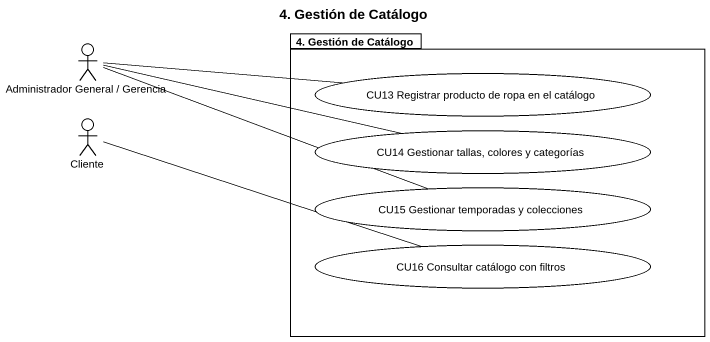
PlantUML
@startuml
title 4. Gestión de Catálogo
actor "Administrador General / Gerencia" as Administrador_General
package "4. Gestión de Catálogo" as p4_Gestión_de_Catálogo {
  usecase "CU13 Registrar producto de ropa en el catálogo" as CU13_Registrar_producto_de
  usecase "CU14 Gestionar tallas, colores y categorías" as CU14_Gestionar_tallas
  usecase "CU15 Gestionar temporadas y colecciones" as CU15_Gestionar_temporadas_y
  usecase "CU16 Consultar catálogo con filtros" as CU16_Consultar_catálogo_con
}
actor Cliente
Administrador_General -right- CU13_Registrar_producto_de
Administrador_General -right- CU14_Gestionar_tallas
Administrador_General -right- CU15_Gestionar_temporadas_y
Cliente -right- CU16_Consultar_catálogo_con
@enduml
